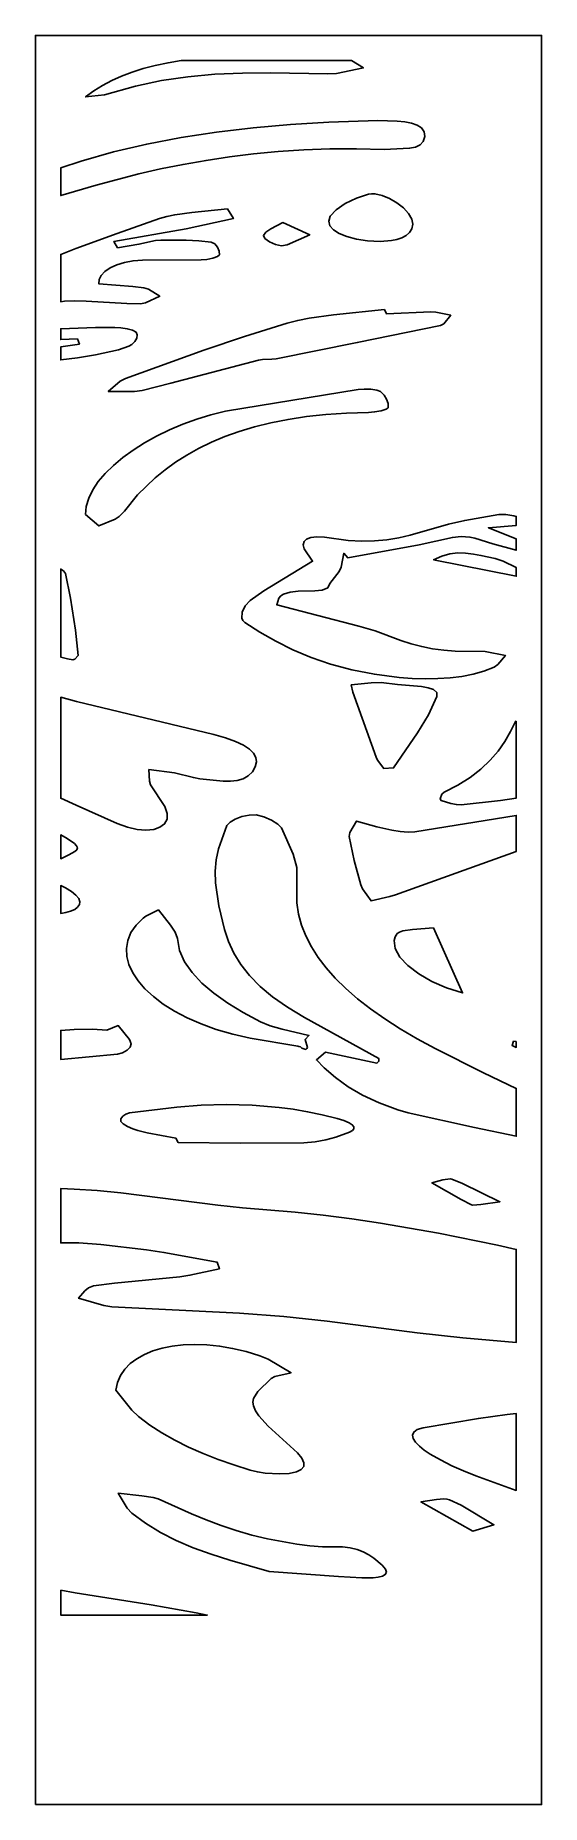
# Model space of a CAD drawing. Extents: x 0 to 400, y 0 to 1400.
import ezdxf

# ---------------------------------------------------------------- set-up
doc = ezdxf.new("R2010")
doc.units = 0
doc.layers.add('CUT', color=1, linetype='Continuous')
doc.layers.add('OUTLINE', color=7, linetype='Continuous')

msp = doc.modelspace()

# ---------------------------------------------------------------- linework, layer by layer
at = {"layer": 'CUT'}
for points in [[(120.48, 1367.24), (99.56, 1364.17), (79.09, 1359.81), (54.66, 1352.9), (39.67, 1351.28), (46.19, 1356.01), (53.07, 1360.34), (60.36, 1364.27), (68.1, 1367.82), (76.37, 1370.99), (85.21, 1373.78), (94.67, 1376.22), (104.83, 1378.3), (115.17, 1380), (249.88, 1380), (259.26, 1374.26), (237.83, 1369.92), (231.03, 1369.54), (185.7, 1370.46), (163.57, 1370.2), (141.82, 1369.18)], [(275.68, 1309.72), (253.83, 1310.25), (232.61, 1310.13), (211.99, 1309.39), (191.94, 1308.08), (172.41, 1306.24), (153.39, 1303.9), (134.82, 1301.11), (116.69, 1297.9), (98.96, 1294.31), (81.61, 1290.37), (47.93, 1281.6), (20, 1273.24), (20, 1295.09), (36.19, 1300.52), (61.69, 1307.73), (88.03, 1313.94), (115.21, 1319.18), (143.19, 1323.5), (171.98, 1326.95), (201.55, 1329.55), (231.89, 1331.37), (270.52, 1332.66), (285.9, 1332.19), (291.87, 1331.59), (297.21, 1330.58), (301.7, 1329.03), (305.1, 1326.81), (307.17, 1323.8), (307.69, 1319.88), (306.54, 1316.06), (303.96, 1313.39), (300.26, 1311.67), (295.75, 1310.68)], [(298.34, 1250.59), (297.48, 1247.05), (295.62, 1244.11), (292.93, 1241.74), (289.55, 1239.89), (285.65, 1238.54), (281.39, 1237.62), (272.4, 1236.98), (262.44, 1237.54), (253.62, 1238.82), (246.07, 1240.73), (239.96, 1243.19), (235.45, 1246.11), (232.68, 1249.41), (231.83, 1253.01), (233.04, 1256.84), (237.63, 1261.98), (244.79, 1266.91), (253.62, 1271.19), (263.25, 1274.35), (265.65, 1274.7), (268.26, 1274.63), (273.94, 1273.38), (279.86, 1270.9), (285.61, 1267.48), (290.77, 1263.43), (294.89, 1259.05), (297.56, 1254.67)], [(72.2, 1187.8), (39.99, 1189.77), (31.05, 1190.05), (22.89, 1189.62), (20, 1189.19), (20, 1226.71), (31.9, 1231.4), (64.58, 1243.28), (98.14, 1255.02), (103.86, 1256.7), (110.07, 1258.01), (123.53, 1259.86), (151.77, 1262.75), (156.46, 1255.07), (119.22, 1246.93), (62.08, 1236.91), (64.9, 1232.01), (81.8, 1234.74), (94.77, 1237.6), (99.11, 1238), (119.19, 1237.9), (129.19, 1237.41), (138.98, 1236.44), (141.7, 1235.14), (143.83, 1232.53), (145.17, 1229.35), (145.55, 1226.38), (143.98, 1225.13), (140.23, 1223.82), (135.53, 1222.77), (131.1, 1222.28), (84.53, 1222.24), (77.15, 1221.64), (70.34, 1220.33), (64.25, 1218.4), (59.04, 1215.98), (54.88, 1213.17), (51.91, 1210.07), (50.29, 1206.77), (50.19, 1203.39), (77.02, 1201.4), (85.79, 1200.3), (89.26, 1199.25), (98.29, 1193.55), (86.87, 1188.3), (83.04, 1187.66)], [(182.18, 1244.31), (186.09, 1246.84), (195.41, 1251.83), (216.78, 1242.28), (198.94, 1234.24), (194.42, 1233.53), (189.78, 1234.49), (184.95, 1236.69), (181.29, 1239.33), (180.13, 1241.66)], [(107.11, 1124.83), (84.31, 1119.11), (78.18, 1118.22), (57.52, 1118.11), (66.97, 1126.49), (71.1, 1128.57), (133.11, 1150.88), (165.33, 1161.85), (198.86, 1172.28), (207.37, 1174.44), (216.41, 1176.19), (235.65, 1178.79), (275.79, 1183.08), (277.37, 1179.73), (312.49, 1181.12), (316.39, 1180.85), (328.16, 1178.59), (322.71, 1171.8), (320, 1170.55), (254.36, 1156.95), (190.31, 1144.14), (186.87, 1143.76), (179.56, 1143.56), (176.3, 1143.08)], [(67.48, 1168.7), (72.5, 1167.9), (76.84, 1166.65), (79.59, 1165.08), (80.52, 1162.93), (80.06, 1160.33), (78.54, 1157.7), (76.3, 1155.45), (73.89, 1154.07), (65.71, 1151.25), (47.47, 1147.21), (33.25, 1144.9), (20, 1143.23), (20, 1153.46), (34.77, 1155.75), (33.14, 1159.76), (20, 1159.33), (20, 1167.83), (47.59, 1168.77), (62.7, 1168.97)], [(70.28, 1023.51), (66.27, 1019.41), (63.03, 1017.25), (50.19, 1011.85), (39.64, 1020.88), (40.21, 1027.29), (42.13, 1033.8), (45.32, 1040.34), (49.69, 1046.87), (55.15, 1053.35), (61.61, 1059.7), (68.99, 1065.9), (77.19, 1071.86), (86.12, 1077.56), (95.71, 1082.91), (105.86, 1087.88), (116.48, 1092.39), (127.47, 1096.38), (138.75, 1099.8), (150.21, 1102.58), (255.07, 1119.73), (259.77, 1120.07), (265.11, 1119.92), (269.85, 1119.3), (272.69, 1118.26), (275.56, 1115.27), (277.56, 1112.01), (278.67, 1108.65), (278.86, 1105.35), (277.16, 1104.13), (273.11, 1102.93), (268.04, 1102.01), (263.24, 1101.6), (245.94, 1101.07), (229.62, 1099.97), (214.23, 1098.32), (199.73, 1096.14), (186.07, 1093.46), (173.2, 1090.3), (161.1, 1086.67), (149.72, 1082.6), (139.03, 1078.11), (128.99, 1073.22), (119.57, 1067.95), (110.74, 1062.3), (102.45, 1056.31), (94.69, 1050), (80.6, 1036.44)], [(365.42, 902.06), (362.45, 900.15), (354.47, 897), (345.98, 894.55), (337.04, 892.76), (327.7, 891.58), (318.01, 890.97), (308.03, 890.86), (297.8, 891.23), (287.38, 892), (267.95, 894.45), (249.96, 897.97), (233.29, 902.46), (217.81, 907.8), (203.4, 913.86), (189.94, 920.54), (177.32, 927.73), (165.42, 935.32), (163.86, 936.89), (163.06, 938.9), (163.41, 943.68), (165.81, 948.64), (169.62, 952.74), (180.52, 960.47), (219.01, 983.83), (212.46, 993.7), (211.67, 996.91), (212.27, 999.5), (214.27, 1001.43), (217.64, 1002.66), (222.37, 1003.17), (228.47, 1002.93), (247.21, 1000.32), (257.88, 999.7), (268.02, 999.93), (277.72, 1000.89), (287.1, 1002.48), (296.26, 1004.58), (326.43, 1013.29), (339.25, 1016.24), (366.31, 1020.91), (371.83, 1020.87), (378.17, 1019.74), (380, 1019.32), (380, 1012.24), (358, 1010.4), (380, 1001.57), (380, 992.6), (361.48, 997.59), (347.2, 1002.21), (343.36, 1003.06), (336.35, 1003.51), (329.5, 1002.68), (303.39, 996.93), (246.78, 986.69), (243.62, 990.21), (241.54, 979.24), (240.07, 975.72), (232.75, 966.22), (230.99, 962.75), (226.49, 961.05), (220.7, 960.38), (207.53, 960.09), (201.3, 959.45), (196.04, 957.79), (193.95, 956.43), (192.32, 954.62), (190.68, 949.42), (255.53, 932.64), (268.51, 928.81), (288.72, 921.11), (296.98, 918.45), (305.36, 916.32), (313.91, 914.7), (322.67, 913.55), (331.66, 912.86), (355.52, 912.44), (371.43, 909.32)], [(333.82, 990.43), (340.01, 990.32), (346.08, 989.61), (352, 988.51), (363.33, 985.95), (369.59, 984.03), (380, 978.87), (380, 971.98), (314.65, 985.07), (321.13, 988), (327.52, 989.72)], [(29.54, 905.99), (25.45, 906.6), (21.14, 907.65), (20, 908.08), (20, 977.68), (22.28, 976.22), (23.73, 974.19), (27.7, 954.61), (31.55, 929.31), (33.7, 909.42), (31.12, 906.49)], [(249.44, 886.21), (265.36, 887.63), (273.25, 887.86), (286.07, 886.38), (304.99, 884.81), (310.5, 883.84), (314.72, 882.32), (317.12, 880.04), (317.19, 876.8), (310.69, 862.28), (302.05, 848.15), (282.99, 820.38), (275.24, 819.94), (270.32, 826.49), (269.19, 828.72), (250.89, 880.39)], [(89.69, 819.13), (90.04, 809.9), (91.03, 806.86), (102.22, 789.85), (104.24, 784.28), (104.04, 779.7), (102.02, 776.03), (98.42, 773.33), (93.46, 771.66), (87.37, 771.07), (80.38, 771.62), (72.72, 773.36), (64.61, 776.32), (32.16, 790.78), (20, 796.4), (20, 876.29), (32.38, 872.99), (141.05, 846.78), (150.24, 844.07), (158.13, 841.17), (164.44, 838.22), (169.21, 835.16), (172.47, 831.97), (174.28, 828.62), (174.67, 825.08), (173.71, 821.31), (171.43, 817.28), (168.24, 814), (164.2, 811.78), (159.44, 810.48), (154.11, 809.91), (148.35, 809.93), (129.94, 811.8), (124.88, 812.72), (109.83, 816.52)], [(321.24, 799.64), (323, 801.07), (333.89, 806.76), (343.52, 812.89), (351.98, 819.43), (359.34, 826.35), (365.66, 833.61), (371.04, 841.19), (375.55, 849.06), (379.27, 857.19), (380, 857.3), (380, 796.49), (367.5, 794.64), (336.36, 791.2), (332.66, 791.3), (328.41, 792.07), (320.59, 794.69), (319.87, 795.84)], [(354.19, 578.95), (380, 566.7), (380, 528.83), (347.04, 535.71), (294.54, 547.5), (286.38, 549.88), (271.59, 555.25), (258.61, 561.36), (247.21, 568.11), (237.16, 575.39), (228.23, 583.09), (222.1, 589.23), (229.17, 595.52), (269.88, 586.65), (271.39, 588.17), (271.31, 590.46), (212.53, 622.93), (199.08, 630.95), (187.44, 639.13), (177.5, 647.47), (169.14, 655.99), (162.25, 664.73), (156.73, 673.69), (152.47, 682.89), (149.39, 692.36), (144.88, 711.1), (142.22, 729.51), (142.03, 738.56), (142.83, 747.52), (144.79, 756.37), (151.33, 774.83), (153.78, 777.47), (157.92, 779.79), (163.21, 781.78), (168.97, 783.04), (174.51, 783.14), (180.38, 781.72), (186.52, 779.11), (191.66, 775.94), (194.5, 772.86), (203.61, 752), (206.5, 741.65), (206.64, 713.57), (208.02, 704.72), (210.38, 695.98), (213.73, 687.36), (218.06, 678.84), (223.38, 670.42), (229.69, 662.1), (236.97, 653.86), (245.25, 645.7), (254.52, 637.63), (264.79, 629.62), (276.06, 621.68), (288.34, 613.8), (301.64, 605.98), (315.98, 598.21)], [(299.89, 769.65), (380, 782.71), (380, 754.26), (284.58, 719.91), (280.04, 718.51), (265.21, 715.15), (258.45, 724.77), (257.04, 727.94), (251.84, 747.02), (248.04, 765.99), (248.36, 769.12), (253.65, 778.25), (269.92, 773.62), (281.76, 771.17), (288.26, 770.07), (294.48, 769.44)], [(26.48, 751.51), (20, 748.5), (20, 767.32), (25.2, 764.52), (30.78, 760.49), (32.55, 758.62), (33.19, 757.09), (32.66, 755.62), (31.27, 754.23)], [(23.94, 705.95), (20, 705.26), (20, 727.18), (23.8, 725.37), (28.38, 722.61), (32.01, 719.69), (34.21, 716.96), (35.08, 714.45), (34.76, 712.17), (33.36, 710.16), (31.01, 708.44), (27.83, 707.02)], [(119.85, 622.61), (109.88, 627.85), (100.98, 633.45), (93.2, 639.34), (86.56, 645.47), (81.11, 651.78), (76.88, 658.19), (73.91, 664.67), (72.24, 671.15), (71.92, 677.57), (72.99, 683.88), (75.49, 690.01), (79.49, 695.92), (85.04, 701.54), (87.12, 702.98), (97.15, 707.99), (106.72, 695.89), (110.46, 690.46), (112.15, 685.38), (113.94, 675.99), (117.88, 667.01), (123.82, 658.39), (131.6, 650.09), (141.04, 642.08), (152, 634.3), (164.3, 626.73), (177.8, 619.33), (185.61, 616.19), (194.94, 613.66), (216.19, 608.64), (213.12, 605.34), (214.89, 599.23), (214.62, 598.24), (213.64, 597.62), (210.55, 598.6), (209.36, 599.72), (208.13, 599.79), (207.37, 600.27), (169.74, 606.58), (155.91, 609.68), (142.9, 613.46), (130.87, 617.79)], [(314.64, 693.74), (337.64, 642.28), (324.91, 646.25), (313.21, 651.4), (302.92, 657.4), (294.42, 663.93), (288.1, 670.69), (284.32, 677.36), (283.48, 683.65), (284.29, 686.56), (285.98, 689.25), (287.69, 690.43), (290.42, 691.3), (297.96, 692.37)], [(74.87, 599.47), (72.43, 596.96), (68.88, 594.96), (64.8, 593.91), (20, 589.7), (20, 612.67), (30.68, 613.35), (45.11, 613.59), (56.32, 612.89), (65.41, 616.41), (74.38, 605.49), (75.65, 602.04)], [(380, 603.73), (380, 599.11), (376.65, 600.62), (377.84, 603.99)], [(150.83, 554.02), (171.37, 553.55), (192.73, 551.72), (203.75, 550.22), (215.02, 548.27), (226.57, 545.84), (238.4, 542.91), (243.84, 541.25), (247.83, 539.61), (250.43, 537.99), (251.71, 536.4), (251.73, 534.87), (250.57, 533.4), (248.3, 532.01), (237.39, 528.26), (229.4, 526.03), (220.97, 524.35), (212.04, 523.58), (162.02, 523.4), (112.69, 523.96), (110.97, 527.35), (88.37, 531.57), (81.05, 533.33), (76.9, 534.72), (72.78, 536.59), (69.42, 538.66), (67.52, 540.65), (67.52, 542.62), (68.96, 544.69), (71.39, 546.44), (74.35, 547.4), (111.68, 551.9), (130.97, 553.38)], [(329.17, 494.99), (337.54, 491.54), (367.11, 476.99), (351.95, 474.83), (345.67, 474.33), (344.55, 474.6), (336.35, 478.76), (313.3, 491.98), (322.09, 494.33), (327.82, 495.24)], [(163.52, 472.16), (205.18, 468.77), (227.52, 466.43), (250.02, 463.57), (272.68, 460.22), (318.54, 452.19), (365.15, 442.66), (380, 439.3), (380, 365.68), (337.83, 369.4), (301.66, 373.43), (230.61, 382.63), (196.24, 386.26), (161.29, 388.78), (60.48, 393.9), (54.16, 394.85), (34.04, 400.69), (39.02, 406.51), (41.89, 409.05), (45.84, 410.49), (62.37, 412.58), (114.04, 417.71), (122.14, 418.95), (145.4, 424.01), (143.64, 429.14), (101.51, 437.02), (87.78, 439), (51.76, 443.27), (34.4, 444.53), (20, 444.51), (20, 487.49), (30.72, 487.1), (48.86, 485.83), (67.38, 483.99), (144.04, 474.28)], [(99.87, 294.07), (90.3, 300.3), (81.48, 307), (76.14, 312.07), (63.57, 327.99), (64.94, 333.98), (67.34, 339.48), (70.71, 344.47), (74.99, 348.94), (80.13, 352.88), (86.07, 356.26), (92.76, 359.06), (100.14, 361.28), (108.16, 362.89), (116.76, 363.86), (125.88, 364.19), (135.48, 363.84), (145.49, 362.79), (155.86, 361.02), (166.52, 358.51), (177.42, 355.24), (183.91, 352.51), (202.01, 341.77), (189.19, 338.74), (186.43, 337.12), (175.8, 326.85), (172.3, 321.38), (171.73, 318.52), (172.21, 315.57), (174.02, 311.7), (176.64, 307.72), (183.8, 299.52), (207.02, 278.35), (210.42, 274.15), (212.1, 270.51), (212.01, 267.47), (210.1, 265.05), (206.32, 263.26), (200.63, 262.14), (192.99, 261.69), (181.47, 262.34), (175.47, 263.3), (169.73, 264.73), (156.9, 268.81), (144.46, 273.17), (132.48, 277.85), (121.01, 282.87), (110.12, 288.27)], [(306.43, 298.11), (350.06, 305.59), (372.82, 308.7), (380, 309.36), (380, 248.63), (348, 260.2), (338.36, 264), (329.01, 268.2), (320.14, 272.7), (311.93, 277.39), (307.33, 280.44), (303.42, 283.58), (300.42, 286.7), (298.54, 289.69), (297.99, 292.43), (298.97, 294.83), (301.72, 296.76)], [(76.18, 230.75), (72.57, 234.51), (65.45, 246.56), (84.09, 244.42), (93.03, 242.97), (97.1, 241.88), (123.44, 230.12), (134.98, 225.34), (146.71, 220.91), (158.68, 216.88), (170.92, 213.31), (183.49, 210.28), (206.66, 206.22), (216.97, 204.82), (226.93, 203.96), (242.7, 204.02), (248.73, 203.28), (254.2, 201.89), (259.12, 199.98), (263.54, 197.66), (267.47, 195.07), (274.02, 189.55), (276.7, 186.33), (277.41, 183.84), (276.46, 182), (274.17, 180.73), (270.86, 179.93), (266.85, 179.53), (258, 179.55), (239.63, 180.56), (184.84, 184.46), (153.59, 193.33), (138.82, 198.09), (124.71, 203.27), (111.33, 208.98), (98.74, 215.38), (87, 222.59)], [(322.71, 241.92), (325.19, 241.76), (327.29, 241.21), (336.53, 236.85), (362.37, 221.5), (345.65, 216.31), (304.59, 239.55), (316.94, 241.42)], [(20, 169.74), (31.52, 167.52), (91.43, 158), (127.08, 151.65), (135.74, 150), (20, 150)]]:
    msp.add_lwpolyline(points, close=True, dxfattribs=at)
at = {"layer": 'OUTLINE'}
msp.add_lwpolyline([(0, 0), (400, 0), (400, 1400), (0, 1400)], close=True, dxfattribs=at)

doc.saveas('drawing.dxf')
